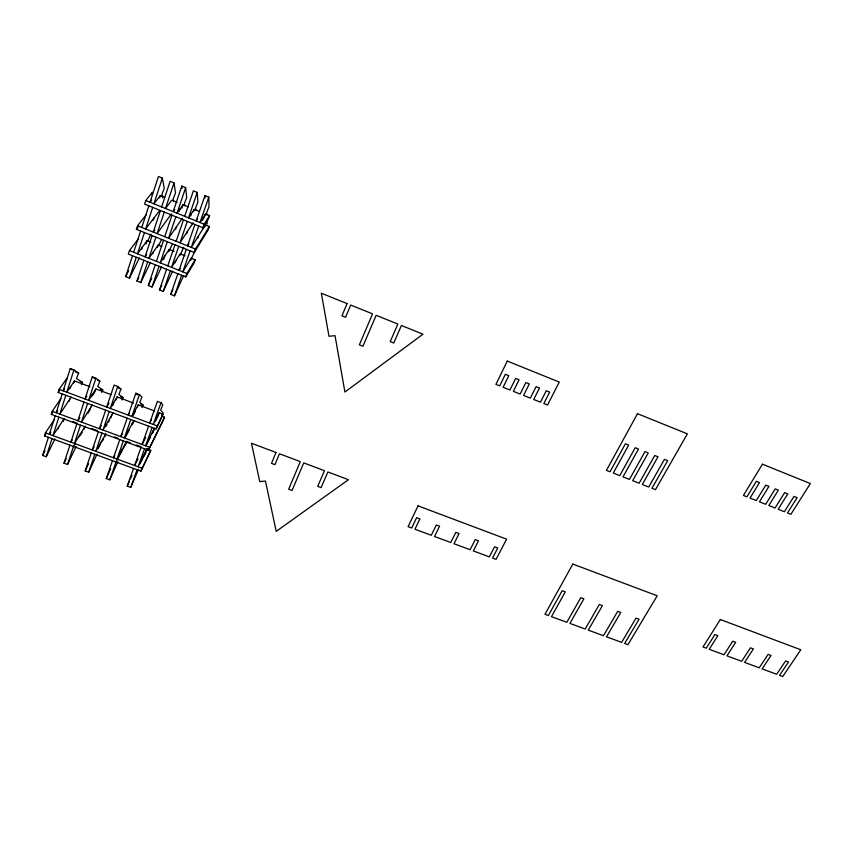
<?xml version="1.0" encoding="UTF-8"?>
<svg xmlns="http://www.w3.org/2000/svg" width="853" height="853" viewBox="0 0 853 853"><rect width="100%" height="100%" fill="white"/><g stroke="black" fill="none" stroke-linecap="round" stroke-linejoin="round"><path stroke-width="1.28" d="M144.541 448.774L138.101 466.772L147.025 448.977L150.768 450.363L140.905 471.112L44.463 435.862L45.412 432.844L54.059 419.996M162.017 416.264L164.48 417.181L163.435 420.06L148.411 450.203L51.255 414.345L52.225 411.274L60.989 398.479M151.514 419.58L149.67 423.12L157.41 401.39L160.993 402.744L153.231 424.453L159.223 412.735L163.051 414.163L156.046 428.942L58.164 392.455L59.145 389.331L66.992 378.114L66.342 380.161M54.859 439.05L46.222 456.76L42.65 455.47L48.418 437.301M55.242 415.816L49.367 434.294L50.817 432.119M62.173 393.947L56.213 412.745L57.641 410.645M81.355 384.714L82.506 382.357L76.471 378.551L78.647 373.134L73.923 369.925L70.245 368.539L63.165 390.834L64.476 388.947M46.222 456.76L52.012 438.613M58.857 417.149L52.971 435.606L64.274 418.428L63.335 421.371M65.82 395.312L59.827 414.089L71.194 397.135M73.923 369.925L66.811 392.199L74.51 380.928L89.96 386.729M70.042 388.573L70.703 386.516M58.068 428.888L58.697 426.905M73.848 382.976L74.51 380.928M69.093 401.305L69.743 399.3M138.623 238.509L129.464 250.601L128.334 254.077L185.741 276.884L193.972 263.161L195.145 259.824L191.147 258.224L182.809 271.83L190.102 250.878M198.738 226.056L191.317 247.391L205.381 224.947L209.326 226.546L208.153 229.883L194.26 252.541L136.395 229.308L137.546 225.778L146.375 214.487M151.663 194.623L152.442 192.266L145.778 200.487L144.605 204.091L202.929 227.751L208.388 219.072L209.603 215.585L205.498 213.911L199.975 222.516L208.804 197.16L204.955 195.582L196.158 220.959L197.576 218.794M76.077 446.471L67.547 464.49L63.996 463.211L69.903 445.159M76.887 423.802L70.884 442.163L72.249 439.967M83.989 402.083L77.879 420.764L79.905 417.565M101.667 392.38L102.808 389.981L97.722 386.537L99.876 381.131L95.899 378.21L92.252 376.834L85.001 398.98L86.857 396.112M139.359 257.905L129.464 278.11L125.679 276.617L132.514 255.74M133.654 252.275L140.617 231.003M141.769 227.474L148.859 205.818M67.547 464.49L73.475 446.46L75.512 443.155M80.481 425.135L74.456 443.475L85.161 426.137L84.191 429.07M87.614 403.437L81.483 422.086L92.22 404.972M95.899 378.21L88.627 400.334L95.888 388.957L111.242 394.715M129.464 278.11L136.32 257.254M144.445 232.549L137.461 253.789L147.142 240.61L150.832 242.081M152.719 207.386L145.607 229.02L159.639 210.51M151.695 200.135L150.032 202.214L158.455 176.486L162.358 178.085L153.903 203.792L160.396 195.508L164.714 197.278M91.623 396.645L92.295 394.598M79.222 436.661L79.873 434.689M141.619 249.385L142.376 247.103M94.886 392.007L95.888 388.957M159.618 197.864L160.396 195.508M90.183 409.152L90.844 407.158M153.273 220.202L154.03 217.899M146.034 243.979L147.142 240.61M150.501 262.329L140.766 282.556L137.002 281.074L143.912 260.261M152.101 235.62L145.063 256.817L146.428 254.887M160.439 210.51L153.263 232.101L154.766 230.065M161.622 206.927L170.142 181.284L174.023 182.883L175.494 193.023L173.202 198.749L173.596 201.233M140.766 282.556L147.708 261.775M155.918 237.155L148.859 258.32L158.2 245.035L161.878 246.506M164.288 212.077L157.091 233.637L171.389 213.89M174.023 182.883L165.482 208.495L171.73 200.135L177.115 202.332M152.836 253.853L153.593 251.582M157.442 247.274L158.2 245.035M97.029 454.127L88.733 472.178L85.215 470.899L91.25 452.964M98.394 431.746L92.252 449.989L94.193 446.673M105.665 410.165L99.417 428.718L101.326 425.498M161.612 266.744L152.037 286.992L148.283 285.52L155.267 264.782M156.43 261.338L163.541 240.215M164.725 236.707L171.975 215.191M184.706 205.765L184.429 203.334L186.7 197.608L185.655 187.66L181.785 186.071L173.18 211.619L174.716 209.497M88.733 472.178L94.8 454.254M101.965 433.057L95.803 451.29L105.911 433.793L104.919 436.715M109.259 411.498L102.989 430.04L113.108 412.756M109.024 403.224L106.7 407.084L114.11 385.066L117.735 386.441L110.304 408.427L117.128 396.933L133.558 403.096M152.037 286.992L159.042 266.275M167.348 241.74L160.215 262.841L169.214 249.439L174.097 251.4M175.814 216.747L168.542 238.243L182.297 218.325M185.655 187.66L177.019 213.186L183.022 204.741L188.385 206.938M112.713 405.676L113.748 402.627M99.929 445.362L100.921 442.43M179.258 211.277L180.047 208.921M163.627 259.44L164.778 256.049M116.104 399.961L117.128 396.933M181.838 208.249L183.022 204.741M110.805 417.938L111.818 414.963M175.579 229.212L176.358 226.919M168.457 251.678L169.214 249.439M172.679 271.137L163.264 291.417L159.522 289.945L166.591 269.271M167.764 265.848L174.95 244.79M176.144 241.303L183.47 219.861M184.685 216.299L193.386 190.837L197.246 192.415L197.875 202.182L195.614 207.897L195.806 210.552M163.264 291.417L170.355 270.774M178.746 246.314L171.528 267.341L180.196 253.842L185.069 255.783M187.297 221.407L179.94 242.828L193.173 222.74M197.246 192.415L188.513 217.856L194.281 209.337L199.623 211.523M190.624 215.905L191.424 213.549M175.153 262.756L175.931 260.496M193.482 211.672L194.281 209.337M186.668 233.69L187.457 231.419M117.842 461.74L109.802 479.812L106.294 478.544L112.468 460.716M119.772 439.636L113.492 457.762L114.707 455.534M127.193 418.183L120.817 436.629L122.608 433.367M141.982 407.499L143.048 405.09L139.807 402.36L141.939 396.976L139.434 394.619L135.83 393.254L128.259 415.123L129.347 413.183M183.715 275.519L174.46 295.831L170.728 294.36L177.872 273.76M186.317 249.353L179.055 270.337L180.282 268.364M194.932 224.51L187.532 245.877L188.854 243.787M109.802 479.812L115.997 462.006L124.933 445.394M123.322 440.948L117.021 459.053L126.532 441.417L130.189 442.76M130.776 419.516L124.367 437.941L133.878 420.497M139.434 394.619L131.831 416.467L138.239 404.855L154.564 410.986M174.46 295.831L181.614 275.242M134.017 413.641L135.073 410.602M121.158 452.069L121.84 450.117M201.948 220.511L202.769 218.165M137.546 406.86L138.239 404.855M131.97 424.698L132.663 422.725M204.688 216.236L205.498 213.911M125.519 444.306L126.532 441.417M197.736 238.158L198.525 235.886M190.368 260.442L191.147 258.224M185.741 276.884L186.935 273.472L195.145 259.824M194.26 252.541L195.476 249.065L209.326 226.546M202.929 227.751L204.166 224.211L209.603 215.585M204.603 227.175L205.381 224.947M138.538 469.299L130.733 487.404L127.246 486.146L133.548 468.425M141.012 447.473L134.603 465.493L138.026 458.733M148.593 426.159L142.078 444.488L145.703 437.408M130.733 487.404L137.056 469.704M152.143 427.481L145.607 445.788L154.51 428.185M156.259 418.535L155.171 421.553L158.146 415.72M142.622 457.752L141.587 460.663L147.025 448.977M158.509 414.729L159.223 412.735M153.369 430.445L152.324 433.377L154.606 428.856M140.905 471.112L150.768 450.363M148.411 450.203L164.48 417.181M156.046 428.942L163.051 414.163M117.735 386.441L120.966 389.075L118.834 394.47L122.992 397.562L121.883 399.961M144.253 456.024L147.377 448.785M161.43 416.2L162.987 412.585L160.663 410.186L162.774 404.823L160.993 402.744M127.246 486.146L129.336 481.316M130.392 478.906L131.959 475.281M125.348 444.861L126.425 442.451M106.294 478.544L110.613 468.905M190.795 259.994L196.233 248.052M170.728 294.36L172.924 289.583M85.215 470.899L88.541 463.68M179.876 255.633L183.758 247.285M159.522 289.945L161.75 285.179M168.937 251.262L172.317 244.107M148.283 285.52L151.685 278.377M63.996 463.211L66.289 458.402M158.53 245.675L161.388 239.725M137.002 281.074L138.73 277.513M42.65 455.47L44.964 450.747M147.516 241.271L151.013 234.138M125.679 276.617L128.611 270.678M139.881 464.053L141.022 461.793M146.332 445.223L150.523 436.928M125.103 437.674L129.251 430.04M132.236 424.559L134.07 421.201M132.929 415.603L135.286 411.327M97.999 448.699L99.289 446.482M102.424 441.044L103.671 438.879M105.761 426.585L107.02 424.421M108.278 422.256L109.547 420.102M80.225 435.499L82.208 432.29M87.848 413.353L89.853 410.144M93.084 394.843L94.278 392.956M202.225 220.607L204.283 217.398M44.463 435.862L45.902 433.708M51.255 414.345L52.715 412.202M58.164 392.455L59.593 390.407M136.395 229.308L137.994 227.25M45.412 432.844L141.95 468.18M72.985 421.638L76.717 423.013M91.335 428.419L97.519 430.701M114.505 436.971L118.194 438.335M136.299 445.021L141.182 446.823M52.225 411.274L149.478 447.228M59.145 389.331L157.144 425.903M75.096 371.791L78.647 373.134M97.519 380.246L99.876 381.131M118.631 388.2L120.966 389.075M80.235 381.504L82.506 382.357M100.558 389.128L102.808 389.981M120.753 396.72L122.992 397.562M140.83 404.258L143.048 405.09M129.464 250.601L186.935 273.472M137.546 225.778L195.476 249.065M145.778 200.487L204.166 224.211M70.245 368.539L72.185 369.839M92.252 376.834L94.299 378.316M135.83 393.254L137.578 394.864M162.688 197.949L161.953 194.153L164.234 188.417L162.358 178.085M181.785 186.071L182.084 188.566M204.955 195.582L205.04 197.992M206.842 215.052L206.757 212.45L209.017 206.746L208.804 197.16M207.002 220.266L207.13 224.168M275.988 452.463L271.51 463.371L274.943 464.65L279.432 453.764L300.32 461.612L288.666 489.217L292.057 490.475L303.743 462.902L324.481 470.696L317.7 486.338L321.08 487.596L327.872 471.965L348.45 479.706L276.223 531.376L265.454 481.039L259.77 481.604L251.475 443.251L275.988 452.463M347.054 303.583L341.978 315.823L345.582 317.273L350.668 305.043L372.558 313.861L359.369 344.836L362.92 346.243L376.141 315.311L397.861 324.065L390.194 341.605L393.734 343.023L401.422 325.494L422.971 334.184L344.911 392.049L335.037 335.655L328.991 336.295L321.346 293.229L347.054 303.583M418.023 505.861L408.086 526.653L411.69 527.996L416.648 517.654L419.932 518.88L414.963 529.212L431.277 535.279L436.309 525.011L439.572 526.226L434.54 536.494L450.757 542.529L455.854 532.315L459.095 533.53L453.988 543.734L470.11 549.727L475.27 539.576L478.49 540.781L473.319 550.931L489.345 556.892L494.569 546.794L497.779 547.999L492.533 558.075L496.041 559.387L506.597 539.16L418.023 505.861M507.268 361.064L495.934 384.383L499.698 385.887L505.36 374.296L508.783 375.672L503.121 387.251L509.945 389.981L515.639 378.423L519.061 379.798L513.357 391.346L520.159 394.065L525.885 382.549L529.297 383.914L523.55 395.419L530.331 398.138L536.1 386.654L539.491 388.019L533.722 399.481L540.482 402.189L546.283 390.749L549.663 392.103L543.851 403.533L547.562 405.015L559.269 382.08L507.268 361.064M637.49 413.694L606.451 470.387L610.023 471.784L625.398 443.795L628.672 445.106L613.275 473.063L619.758 475.611L635.208 447.708L638.47 449.009L622.989 476.88L629.45 479.418L644.996 451.6L648.248 452.9L632.67 480.687L639.11 483.224L654.741 455.491L657.983 456.781L642.33 484.483L648.749 487.01L664.455 459.362L667.696 460.652L651.948 488.268L655.477 489.654L687.369 433.857L637.49 413.694M572.832 564.068L544.971 614.277L548.362 615.525L562.18 590.713L565.294 591.865L551.454 616.655L566.84 622.285L580.808 597.622L583.9 598.774L569.911 623.415L585.211 629.013L599.328 604.489L602.399 605.641L588.261 630.132L603.466 635.709L617.732 611.324L620.792 612.465L606.504 636.818L621.624 642.352L636.039 618.116L639.078 619.246L624.631 643.461L627.947 644.676L657.194 595.778L572.832 564.068M762.454 464.203L743.432 495.433L746.887 496.809L756.355 481.305L759.511 482.574L750.032 498.056L756.302 500.551L765.813 485.101L768.958 486.359L759.437 501.799L765.685 504.283L775.238 488.876L778.384 490.134L768.809 505.52L775.046 508.004L784.643 492.65L787.767 493.908L778.149 509.241L784.365 511.715L794.015 496.403L797.128 497.662L787.468 512.952L790.88 514.306L810.35 483.566L762.454 464.203M720.327 619.523L702.989 646.979L706.252 648.184L714.889 634.557L717.874 635.666L709.216 649.282L724.005 654.763L732.727 641.211L735.681 642.309L726.959 655.85L741.662 661.299L750.448 647.822L753.402 648.92L744.594 662.386L759.213 667.803L768.084 654.4L771.005 655.499L762.124 668.88L776.656 674.265L785.602 660.936L788.513 662.024L779.557 675.331L782.734 676.514L800.796 649.773L720.327 619.523"/></g></svg>
